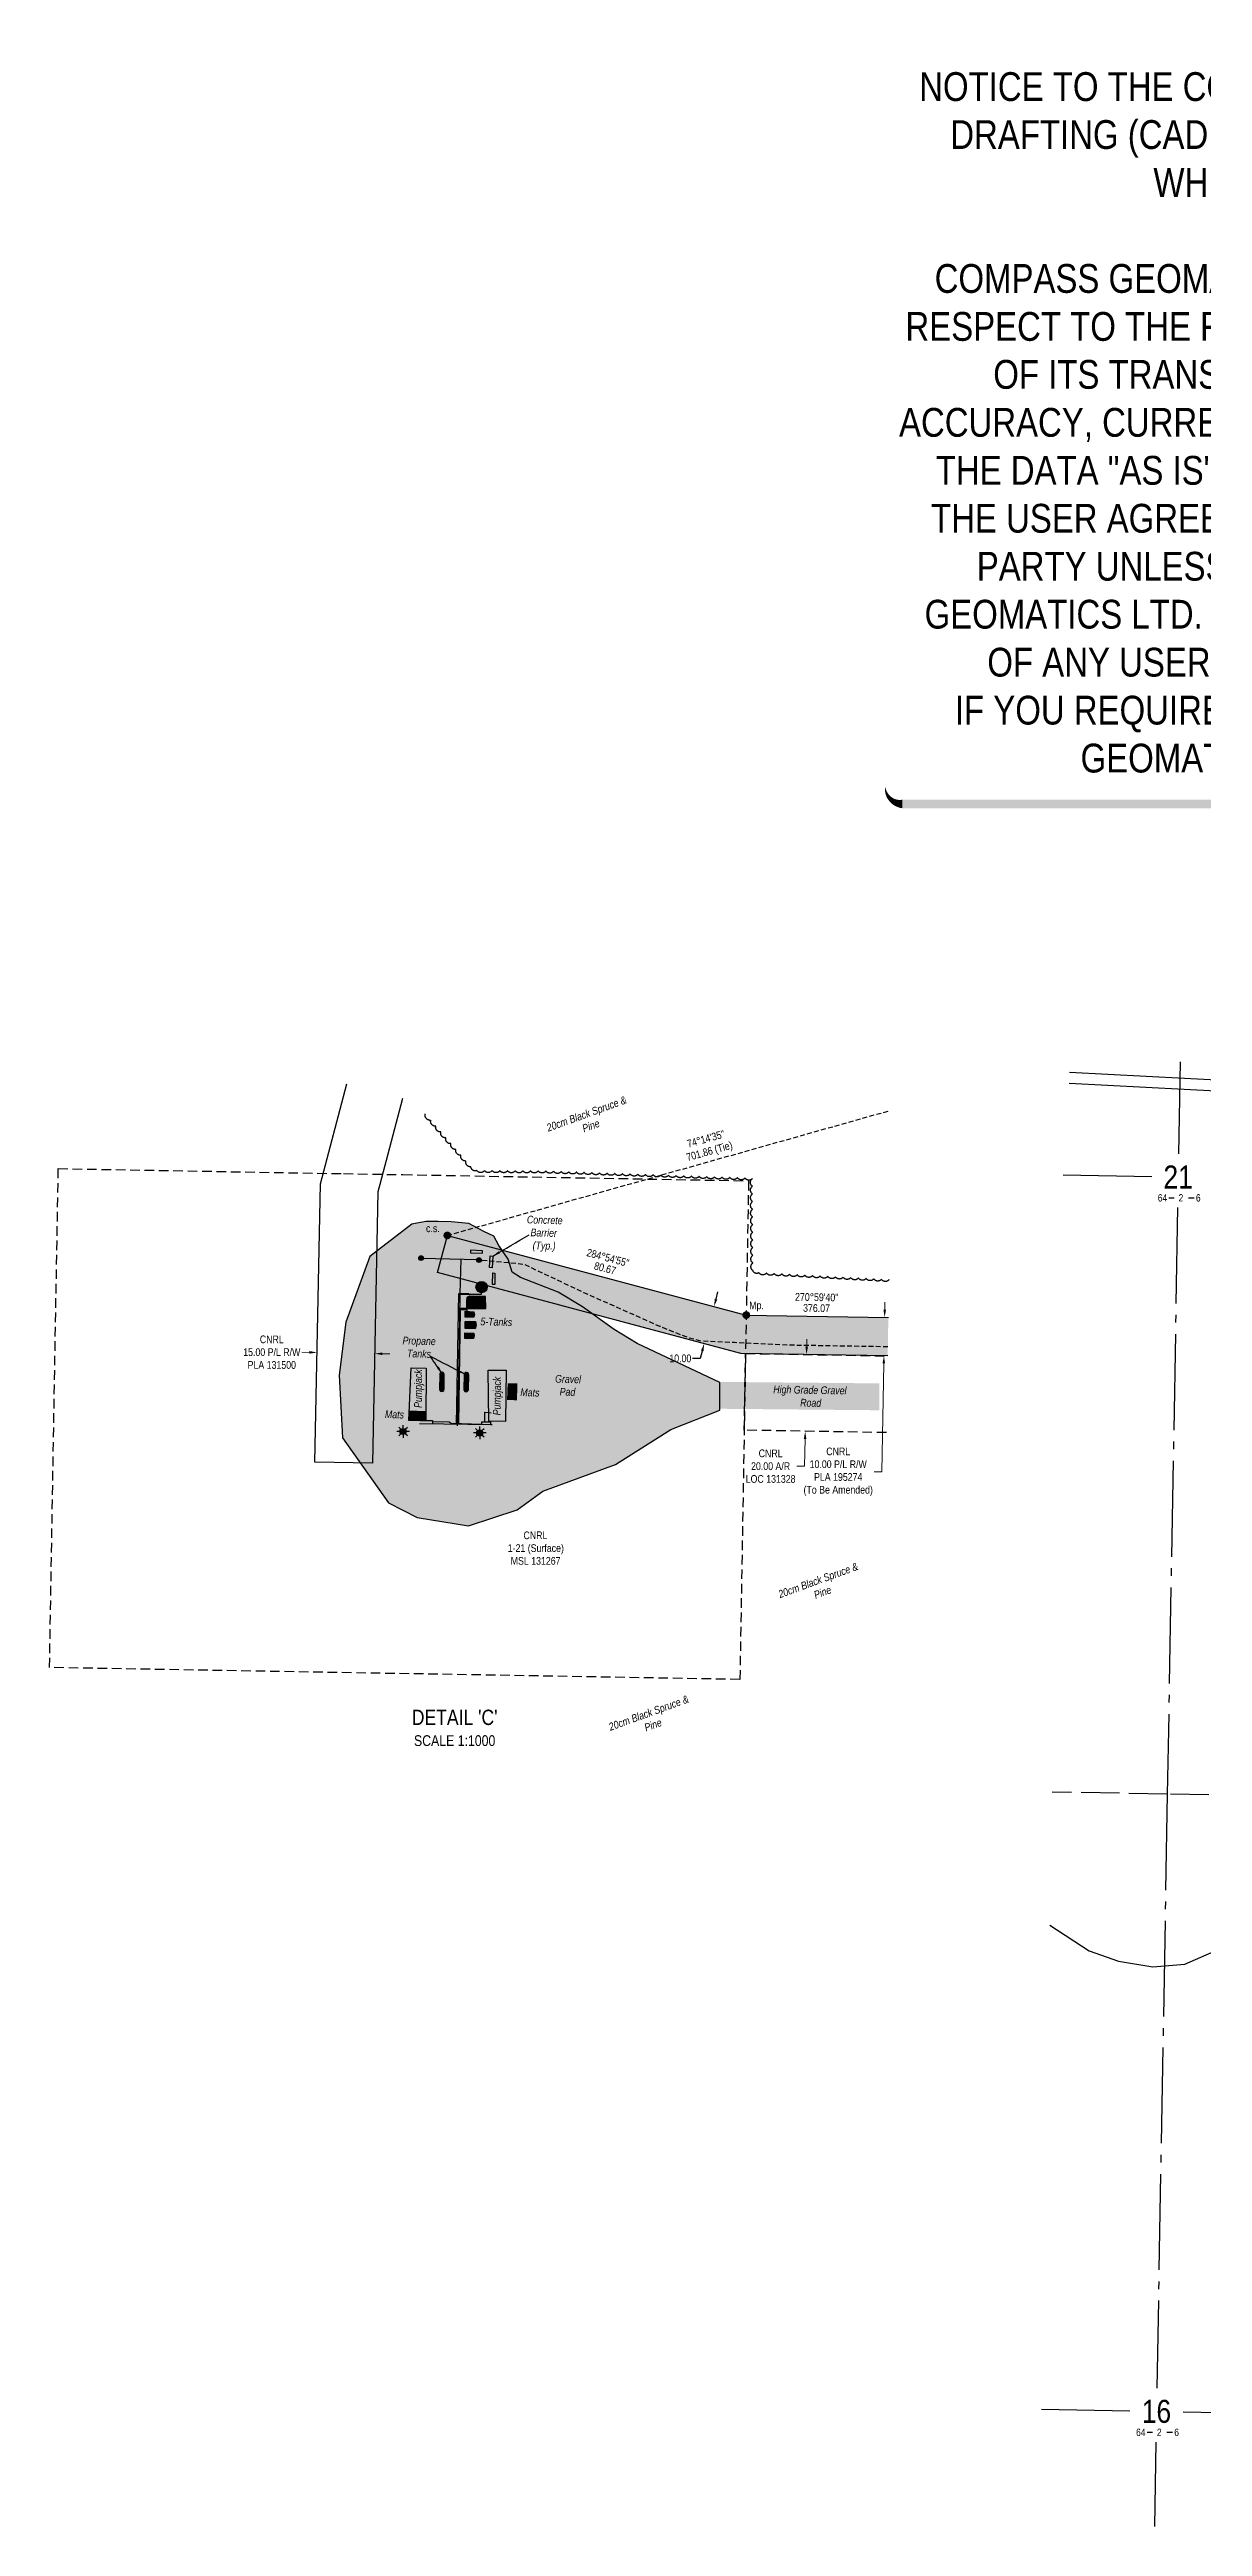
# Model space of a CAD drawing. Extents: x 418366 to 422431, y 6042110 to 6047162.
# Drawn here: x 418366 to 419869, y 6043935 to 6047162 of the extents above; entities that cross this region are included whole.
import ezdxf
from ezdxf.enums import TextEntityAlignment as Align

# ---------------------------------------------------------------- set-up
doc = ezdxf.new("R2010")
doc.units = 0
doc.header["$LTSCALE"] = 5
doc.header["$PDSIZE"] = 0.5
for name, pattern in [('0', [1, 1, 0]), ('foc-ACCESSROAD', [3.75, 2.5, -1.25]), ('foc-QUARTERLINE', [33, 25, -3, 2, -3]), ('foc-TIELINE', [1.875, 1.25, -0.625]), ('foc-UNSURVEYED', [12.5, 10, -2.5]), ('foc-WHEELTRACKS', [2, 0.4, -1.6]), ('UG_PIPE', [1.875, 1.25, -0.625])]:
    doc.linetypes.add(name, pattern=pattern)
doc.layers.get('Defpoints').update_dxf_attribs({"color": 9})
for name, color, linetype in [('10', 1, 'Continuous'), ('9', 3, 'Continuous'), ('AS-PIPE-UG', 44, 'UG_PIPE'), ('AS-ROADS', 254, 'Continuous'), ('AS-SYMBOL', 7, 'Continuous'), ('C-AR', 13, 'foc-ACCESSROAD'), ('C-RW', 13, 'Continuous'), ('C-WS', 13, 'foc-ACCESSROAD'), ('C-WS-S', 8, 'Continuous'), ('DETAIL-T', 7, 'Continuous'), ('L-BD', 7, 'Continuous'), ('L-MON', 1, 'Continuous'), ('L-MON-T', 1, 'Continuous'), ('L-QSEC', 8, 'foc-QUARTERLINE'), ('L-SECLBL', 7, 'Continuous'), ('L-TIE', 7, 'foc-TIELINE'), ('L-USEC', 7, 'foc-UNSURVEYED'), ('P-PROPOSED', 10, 'Continuous'), ('P-PROPOSED-H', 21, 'Continuous'), ('P-TXT', 4, 'Continuous'), ('T-BUSH', 110, '0'), ('T-BUSH-T', 110, 'Continuous'), ('T-WATER', 160, 'Continuous'), ('T-WATER-P3', 160, 'foc-WHEELTRACKS')]:
    doc.layers.add(name, color=color, linetype=linetype)
for name, color, linetype, true_color in [('AS-PIPE-AG', 7, 'Continuous', 0x7d00fa), ('AS-STRUCTURE-H', 7, 'Continuous', 0xa8a8a8), ('AS-STRUCTURE-T', 7, 'Continuous', 0x454545)]:
    doc.layers.add(name, color=color, linetype=linetype, true_color=true_color)
doc.layers.add('AS-STRUCTURE', color=7, linetype='Continuous', lineweight=30, true_color=0x595959)
for name, color, linetype, lineweight in [('C-AR-T', 13, 'Continuous', 9), ('C-RW-T', 13, 'Continuous', 9), ('T-TEXT', 48, 'Continuous', 18)]:
    doc.layers.add(name, color=color, linetype=linetype, lineweight=lineweight)
doc.layers.add('DISCLAIMER', color=7, linetype='Continuous', plot=False)
doc.styles.add('80', font='ARIALN.TTF', dxfattribs={"height": 10})
doc.styles.add('80CG', font='ARIALN.TTF', dxfattribs={"height": 10})
doc.styles.add('80L', font='ARIALN.TTF', dxfattribs={"height": 10})
doc.styles.add('80LS', font='ARIALNI.TTF', dxfattribs={"height": 10})
doc.styles.add('foc-LtypeFont', font='ARIALN.TTF', dxfattribs={"height": 7.35})
doc.styles.add('SIMPLEX', font='ARIALN.TTF')
doc.styles.get("Standard").update_dxf_attribs({"font": 'ARIALN.TTF'})
doc.linetypes.add('foc-TOPO-flowdirection-NOLINE', pattern='A,0,[">",foc-LtypeFont,S=0.3,R=0,X=0,Y=-0.945],-20,[">",foc-LtypeFont,S=0.3,R=0,X=0,Y=-0.945],0', length=20)
doc.dimstyles.new('Compass 5 000', dxfattribs={"dimscale": 5, "dimtxt": 9, "dimasz": 2, "dimexe": 0.2, "dimexo": 0.0625, "dimgap": 0.5, "dimtad": 0, "dimtih": 1, "dimtoh": 1, "dimzin": 0, "dimdsep": 46, "dimtxsty": '80CG', "dimcen": 0.1, "dimse1": 1, "dimse2": 1, "dimclrd": 256, "dimclrt": 256, "dimaunit": 1, "dimadec": 4, "dimazin": 0, "dimtfac": 0.06, "dimtofl": 0, "dimtmove": 0, "dimatfit": 1, "dimfxl": 0.2, "dimtolj": 1, "dimtzin": 0, "dimlwd": -1, "dimarcsym": 0})

# ---------------------------------------------------------------- blocks, each defined once
blk = doc.blocks.new('L-SECLBL')
at = {"layer": '9', "color": 7}
for p, q in [((-5.1, -27.8), (-12.3, -27.8)), ((20.7, -27.8), (13.5, -27.8))]:
    blk.add_line(p, q, dxfattribs=at)
at = {"layer": '10', "color": 2, "style": 'SIMPLEX'}
blk.add_attdef('SEC', text='', height=30, dxfattribs=at).set_placement((0, 0), align=Align.MIDDLE)
at = {"layer": '10', "color": 5, "style": '80L'}
blk.add_attdef('TWP', text='', height=9.5, dxfattribs=at).set_placement((-14.4, -27.4), align=Align.MIDDLE_RIGHT)
blk.add_attdef('RGE', text='', height=9.5, dxfattribs=at).set_placement((3.6, -27.4), align=Align.MIDDLE_CENTER)
blk.add_attdef('MER', text='', height=9.5, dxfattribs=at).set_placement((23.2, -27.4), align=Align.MIDDLE_LEFT)
blk = doc.blocks.new('RISER')
h = blk.add_hatch(color=255)
h.dxf.hatch_style = 1
edge = h.paths.add_edge_path()
edge.add_arc((0, 0), 0.7, 0, 360)
blk.add_hatch(color=13).paths.add_polyline_path([(0.58, -0.15), (-0.58, -0.15, 0.774597)])
at = {"color": 13}
blk.add_line((-0.58, -0.15), (0.58, -0.15), dxfattribs=at)
blk.add_circle((0, 0), 0.6, dxfattribs=at)
blk = doc.blocks.new('GAS')
h = blk.add_hatch(color=255)
h.dxf.hatch_style = 1
edge = h.paths.add_edge_path()
edge.add_arc((0, 0), 0.9, 0, 360)
for p, q in [((-0.81, 0), (-1.62, 0)), ((-0.57, 0.57), (-1.14, 1.14)), ((0, 0.81), (0, 1.62)), ((0.57, 0.57), (1.14, 1.14)), ((1.62, 0), (0.81, 0)), ((-0.57, -0.57), (-1.14, -1.14)), ((0, -0.81), (0, -1.62)), ((1.14, -1.14), (0.57, -0.57))]:
    blk.add_line(p, q)
blk.add_circle((0, 0), 0.8)
blk = doc.blocks.new('PLIA')
at = {"color": 255, "const_width": 1}
blk.add_lwpolyline([(-0.5, 0, 1), (0.5, 0, 1)], format="xyb", close=True, dxfattribs=at)
blk = doc.blocks.new('PLIAA')
blk.add_blockref('PLIA', (0, 0))
blk = doc.blocks.new('PLIB')
at = {"color": 1}
blk.add_circle((0, 0), 0.8, dxfattribs=at)
blk = doc.blocks.new('PLIBB')
blk.add_blockref('PLIB', (0, 0))
blk = doc.blocks.new('PLICC')
for name in ['PLIAA', 'PLIBB']:
    blk.add_blockref(name, (0, 0))
blk = doc.blocks.new('PLI')
blk.add_blockref('PLICC', (0, 0))
blk = doc.blocks.new('*D474')
at = {"layer": 'Defpoints', "color": 0, "transparency": 16777216}
for p in [(419211.1, 6045530.3), (419198.2, 6045482), (419219.6, 6045476.3)]:
    blk.add_point(p, dxfattribs=at)
at = {"layer": 'P-TXT', "transparency": 16777216}
for p, q in [((419235.1, 6045534.3), (419237.6, 6045543.9)), ((419214.5, 6045457), (419204.5, 6045457)), ((419217.1, 6045466.6), (419214.5, 6045457))]:
    blk.add_line(p, q, dxfattribs=at)
for points in [[(419233.5, 6045534.7), (419236.7, 6045533.8), (419232.5, 6045524.6)], [(419215.4, 6045467.1), (419218.7, 6045466.2), (419219.6, 6045476.3)]]:
    blk.add_solid(points, dxfattribs=at)
at = {"layer": 'P-TXT', "transparency": 16777216, "insert": (419188.5, 6045457), "char_height": 10, "attachment_point": 5, "style": '80CG'}
blk.add_mtext('\\A1;10.00', dxfattribs=at)
blk = doc.blocks.new('*D477')
at = {"layer": 'C-RW-T', "transparency": 16777216}
for p, q in [((418705.1, 6045464.9), (418695.1, 6045465.1)), ((418800, 6045463), (418810, 6045462.8))]:
    blk.add_line(p, q, dxfattribs=at)
for points in [[(418705.1, 6045466.6), (418705, 6045463.2), (418715.1, 6045464.7)], [(418800.1, 6045464.7), (418800, 6045461.4), (418790, 6045463.2)]]:
    blk.add_solid(points, dxfattribs=at)
at = {"layer": 'Defpoints', "color": 0, "transparency": 16777216}
for p in [(418715.4, 6045484.2), (418790.4, 6045482.7), (418715.1, 6045464.7)]:
    blk.add_point(p, dxfattribs=at)
at = {"layer": 'C-RW-T', "transparency": 16777216, "insert": (418656, 6045465.1), "char_height": 10, "attachment_point": 5, "style": '80CG'}
blk.add_mtext('\\A1;CNRL\\P15.00 P/L R/W^JPLA 131500', dxfattribs=at)
blk = doc.blocks.new('Disclaimer_Legal')
at = {"layer": 'DISCLAIMER', "color": 254, "flags": 128}
blk.add_lwpolyline([(-3613, -1105, 37.5, 37.5, 0), (4096, -1105, 37.5, 37.5, 0.414214), (4171, -1030, 37.5, 37.5, 0), (4171, 2079, 37.5, 0, 0.414214), (4096, 2154, 0, 0, 0), (-3613, 2154, 0, 0, 0.414214), (-3688, 2079, 0, 0, 0), (-3688, -1030, 0, 37.5, 0.414214)], format="xyseb", close=True, dxfattribs=at)
at = {"layer": 'DISCLAIMER', "color": 254, "insert": (242, 534), "char_height": 125, "width": 7717.57, "attachment_point": 5, "style": '80'}
blk.add_mtext('NOTICE TO THE CORPORATION, PERSON &/OR PERSONS REGARDING THIS COMPUTER AIDED DESIGN AND DRAFTING (CADD) FILES. ACCEPTANCE OF THE CADD DATA IS BASED ON THE FOLLOWING DISCLAIMER WHICH COVERS ALL CADD DATA RECIEVED FROM COMPASS GEOMATICS LTD.\\P{\\fArial Narrow|b1|i0|c0|p34;DISCLAIMER}\\PCOMPASS GEOMATICS LTD. MAKES NO REPRESENTATION OR WARRANTIES, EXPRESS OR IMPLIED, WITH RESPECT TO THE REUSE OF THE DATA PROVIDED HEREWITH, REGARDLESS OF ITS FORMAT OR THE MEANS OF ITS TRANSMISSION. THERE IS NO GUARANTEE OR REPRESENTATION TO THE USER AS TO THE ACCURACY, CURRENCY, SUITABILITY OR RELIABILITY OF THIS DATA FOR ANY PURPOSE. THE USER ACCEPTS THE DATA "AS IS", AND ASSUMES ALL RISKS ASSOCIATED WITH ITS USE. BY ACCEPTANCE OF THIS DATA, THE USER AGREES NOT TO TRANSMIT THIS DATA OR PROVIDE ACCESS OR ANY PART OF IT TO ANOTHER PARTY UNLESS THE USER SHALL INCLUDE WITH THE DATA A COPY OF THIS DISCLAIMER. COMPASS GEOMATICS LTD. ASSUMES NO RESPONSIBILITY FOR ACTUAL OR CONSEQUENTIAL DAMAGE AS A RESULT OF ANY USER\'S RELIANCE ON THIS DATA. THIS CADD FILE IS FOR ILLUSTRATION PURPOSES ONLY.\\PIF YOU REQUIRE MORE ACCURATE INFORMATION, PLEASE CONTACT DARCI ANGLEHART AT COMPASS GEOMATICS LTD. VIA EMAIL: darci.anglehart@compassgeomatics.ca OR CELL: 506-961-7292', dxfattribs=at)

msp = doc.modelspace()

# ---------------------------------------------------------------- hatches: boundary and pattern name
at = {"layer": 'AS-ROADS'}
h = msp.add_hatch(color=256, dxfattribs=at)
h.dxf.hatch_style = 1
h.paths.add_polyline_path([(418838.712, 6045632.002), (418783.868, 6045589.79), (418752.609, 6045504.04), (418743.886, 6045435.005), (418748.247, 6045353.615), (418808.156, 6045268.677), (418845.357, 6045249.718), (418912.465, 6045238.781), (418975.926, 6045259.927), (419009.48, 6045283.989), (419103.836, 6045319.007), (419176.05, 6045364.216), (419239.812, 6045389.766), (419239.812, 6045425.62), (419132.269, 6045476.445), (419102.424, 6045494.804), (419061.101, 6045524.179), (419029.42, 6045543.456), (418980.291, 6045562.275), (418969.272, 6045569.159), (418964.102, 6045586.236), (418952.164, 6045604.137), (418945.277, 6045616.07), (418932.421, 6045622.496), (418912.677, 6045632.593), (418889.72, 6045634.888), (418872.732, 6045635.347), (418857.049, 6045635.161), (418845.261, 6045633.348)])
at = {"layer": 'AS-STRUCTURE-H'}
h = msp.add_hatch(color=256, dxfattribs=at)
h.dxf.hatch_style = 1
h.paths.add_polyline_path([(418914.005, 6045537.949), (418911.917, 6045537.353), (418910.326, 6045535.713), (418909.779, 6045532.532), (418909.929, 6045521.995), (418934.913, 6045522.213), (418934.594, 6045537.847)])
h = msp.add_hatch(color=256, dxfattribs=at)
h.dxf.hatch_style = 1
edge = h.paths.add_edge_path()
edge.add_arc((418929.394, 6045549.944), 7.332, 0, 360)
h = msp.add_hatch(color=256, dxfattribs=at)
h.dxf.hatch_style = 1
h.paths.add_polyline_path([(418908.122, 6045518.358), (418919.562, 6045517.854), (418920.175, 6045514.378), (418919.361, 6045510.75), (418908.021, 6045510.952)])
h = msp.add_hatch(color=256, dxfattribs=at)
h.dxf.hatch_style = 1
h.paths.add_polyline_path([(418908.127, 6045505.27), (418921.501, 6045505.116), (418922.266, 6045500.396), (418921.141, 6045495.5), (418908.127, 6045496.065)])
h = msp.add_hatch(color=256, dxfattribs=at)
h.dxf.hatch_style = 1
h.paths.add_polyline_path([(418907.739, 6045490.48), (418919.179, 6045489.976), (418919.792, 6045486.5), (418918.978, 6045482.872), (418907.638, 6045483.074)])
h = msp.add_hatch(color=256, dxfattribs=at)
h.dxf.hatch_style = 1
edge = h.paths.add_edge_path()
edge.add_line((418880.476, 6045416.738), (418880.826, 6045435.951))
edge.add_arc((418877.826, 6045436.005), 3, -1.043383, 178.956617)
edge.add_line((418874.827, 6045436.06), (418874.477, 6045416.848))
edge.add_arc((418877.476, 6045416.793), 3, 178.956617, 358.956617)
h = msp.add_hatch(color=256, dxfattribs=at)
h.dxf.hatch_style = 1
edge = h.paths.add_edge_path()
edge.add_line((418912.32, 6045416.558), (418912.67, 6045435.77))
edge.add_arc((418909.671, 6045435.825), 3, -1.043383, 178.956617)
edge.add_line((418906.671, 6045435.88), (418906.321, 6045416.667))
edge.add_arc((418909.321, 6045416.613), 3, 178.956617, 358.956617)
at = {"layer": 'AS-STRUCTURE-H', "transparency": 33554610}
h = msp.add_hatch(color=35, dxfattribs=at)
h.dxf.hatch_style = 1
h.paths.add_polyline_path([(418963.44, 6045424.697), (418976.057, 6045424.404), (418975.685, 6045402.506), (418962.608, 6045402.811)])
h = msp.add_hatch(color=35, dxfattribs=at)
h.dxf.hatch_style = 1
h.paths.add_polyline_path([(418835.317, 6045388.8), (418856.788, 6045388.624), (418856.685, 6045376.144), (418834.753, 6045376.334)])
at = {"layer": 'P-PROPOSED-H'}
h = msp.add_hatch(color=256, dxfattribs=at)
h.dxf.hatch_style = 1
h.paths.add_polyline_path([(419458.801, 6045460.253), (419459.669, 6045510.222), (419274.399, 6045513.438), (418884.829, 6045617.203), (418871.966, 6045568.909), (419267.432, 6045463.574)])

# ---------------------------------------------------------------- linework, layer by layer
at = {"layer": 'AS-PIPE-AG', "flags": 128}
for points in [[(418925.539, 6045585.268), (418850.514, 6045587.348)], [(418902.458, 6045585.908), (418901.064, 6045541.504), (418900.972, 6045538.468), (418899.811, 6045454.716), (418897.699, 6045369.392)], [(418896.7, 6045371.091), (418899.963, 6045541.69), (418912.555, 6045541.67), (418913.56, 6045540.872), (418929.571, 6045540.809), (418929.571, 6045543.037)], [(418913.56, 6045540.872), (418912.89, 6045539.97), (418901.021, 6045540.075)], [(418901.713, 6045520.269), (418899.168, 6045371.482)], [(418899.595, 6045522.429), (418909.92, 6045522.575)], [(418910.491, 6045518.225), (418910.491, 6045520.176), (418900.781, 6045520.278)], [(418849.453, 6045376.245), (418865.673, 6045376.123), (418865.602, 6045371.581)], [(418865.654, 6045374.915), (418886.997, 6045374.429), (418889.885, 6045372.466), (418929.933, 6045371.2), (418929.739, 6045374.505), (418941.176, 6045374.35), (418941.176, 6045371.044), (418943.237, 6045371.044)], [(418933.59, 6045374.453), (418933.759, 6045386.873), (418941.75, 6045386.324)], [(418943.341, 6045370.357), (418848.717, 6045371.847)]]:
    msp.add_lwpolyline(points, dxfattribs=at)
at = {"layer": 'AS-PIPE-UG', "flags": 128}
msp.add_lwpolyline([(419459.007, 6045472.077), (419328.264, 6045474.223), (419258.959, 6045477.678), (419215.979, 6045479.498), (419199.749, 6045483.553), (419184.914, 6045489.368), (419161.724, 6045498.688), (419062.874, 6045542.633), (418985.134, 6045579.348), (418925.974, 6045585.153)], dxfattribs=at)
at = {"layer": 'AS-ROADS', "flags": 128}
msp.add_lwpolyline([(418838.712, 6045632.002), (418783.868, 6045589.79), (418752.609, 6045504.04), (418743.886, 6045435.005), (418748.247, 6045353.615), (418808.156, 6045268.677), (418845.357, 6045249.718), (418912.465, 6045238.781), (418975.926, 6045259.927), (419009.48, 6045283.989), (419103.836, 6045319.007), (419176.05, 6045364.216), (419239.812, 6045389.766), (419239.812, 6045425.62), (419132.269, 6045476.445), (419102.424, 6045494.804), (419061.101, 6045524.179), (419029.42, 6045543.456), (418980.291, 6045562.275), (418969.272, 6045569.159), (418964.102, 6045586.236), (418952.164, 6045604.137), (418945.277, 6045616.07), (418932.421, 6045622.496), (418912.677, 6045632.593), (418889.72, 6045634.888), (418872.732, 6045635.347), (418857.049, 6045635.161), (418845.261, 6045633.348)], close=True, dxfattribs=at)
at = {"layer": 'AS-ROADS', "const_width": 34.984, "flags": 128}
msp.add_lwpolyline([(419199.118, 6045409.289), (419447.928, 6045406.959)], dxfattribs=at)
at = {"layer": 'AS-STRUCTURE', "flags": 128}
for points in [[(418915.182, 6045597.947), (418915.069, 6045594.614), (418930.722, 6045593.961), (418930.849, 6045597.362)], [(418940.834, 6045590.426), (418943.99, 6045590.209), (418943.119, 6045575.199), (418939.855, 6045575.417)], [(418944.033, 6045568.326), (418946.832, 6045568.258), (418946.906, 6045553.117), (418943.641, 6045553.16)], [(418914.005, 6045537.949), (418911.917, 6045537.353), (418910.326, 6045535.713), (418909.779, 6045532.532), (418909.929, 6045521.995), (418934.913, 6045522.213), (418934.594, 6045537.847)], [(418908.122, 6045518.358), (418919.562, 6045517.854), (418920.175, 6045514.378), (418919.361, 6045510.75), (418908.021, 6045510.952)], [(418908.127, 6045505.27), (418921.501, 6045505.116), (418922.266, 6045500.396), (418921.141, 6045495.5), (418908.127, 6045496.065)], [(418907.739, 6045490.48), (418919.179, 6045489.976), (418919.792, 6045486.5), (418918.978, 6045482.872), (418907.638, 6045483.074)], [(418856.685, 6045376.144), (418834.753, 6045376.334), (418837.838, 6045444.555), (418857.246, 6045444.365)], [(418960.79, 6045374.998), (418938.859, 6045375.188), (418937.914, 6045441.74), (418961.352, 6045441.793)]]:
    msp.add_lwpolyline(points, close=True, dxfattribs=at)
at = {"layer": 'AS-STRUCTURE'}
for points in [[(418880.476, 6045416.738), (418880.826, 6045435.951, 1), (418874.827, 6045436.06), (418874.477, 6045416.848, 1)], [(418912.32, 6045416.558), (418912.67, 6045435.77, 1), (418906.671, 6045435.88), (418906.321, 6045416.667, 1)]]:
    msp.add_lwpolyline(points, format="xyb", close=True, dxfattribs=at)
msp.add_circle((418929.394, 6045549.944), 7.332, dxfattribs=at)
at = {"layer": 'C-AR'}
msp.add_lwpolyline([(419457.067, 6045360.323), (419271.784, 6045363.543), (419273.519, 6045463.478), (419458.802, 6045460.261)], dxfattribs=at)
at = {"layer": 'C-AR-T'}
for p, q in [((419353.218, 6045472.149), (419353.392, 6045482.143)), ((419351.131, 6045352.17), (419350.512, 6045316.611)), ((419350.512, 6045316.611), (419340.517, 6045316.611))]:
    msp.add_line(p, q, dxfattribs=at)
for points in [[(419351.552, 6045472.178), (419354.884, 6045472.12), (419353.044, 6045462.155)], [(419349.465, 6045352.199), (419352.797, 6045352.141), (419351.305, 6045362.164)]]:
    msp.add_solid(points, dxfattribs=at)
at = {"layer": 'C-RW'}
for points in [[(419695.641, 6045829.948), (419845.528, 6045822.155), (420214.421, 6045802.978)], [(418826.399, 6045795.713), (418796.673, 6045683.357), (418794.192, 6045673.979), (418787.23, 6045320.552), (418712.241, 6045322.026), (418719.389, 6045684.533), (418753.882, 6045814.899)], [(420211.967, 6045788.092), (419845.265, 6045807.156), (419695.378, 6045814.948)]]:
    msp.add_lwpolyline(points, dxfattribs=at)
at = {"layer": 'C-RW-T'}
for p, q in [((419454.981, 6045520.365), (419455.155, 6045530.359)), ((419453.763, 6045450.407), (419451.309, 6045309.357)), ((419451.309, 6045309.357), (419441.313, 6045309.357))]:
    msp.add_line(p, q, dxfattribs=at)
for points in [[(419453.315, 6045520.394), (419456.646, 6045520.336), (419454.807, 6045510.371)], [(419452.098, 6045450.436), (419455.429, 6045450.378), (419453.937, 6045460.401)]]:
    msp.add_solid(points, dxfattribs=at)
at = {"layer": 'C-WS'}
msp.add_lwpolyline([(419277.424, 6045688.343), (419266.144, 6045038.738), (418366.252, 6045054.34), (418377.678, 6045704.23), (418749.579, 6045697.698), (418826.861, 6045696.446), (419277.424, 6045688.343)], close=True, dxfattribs=at)
at = {"layer": 'L-QSEC'}
for p, q in [((419840.085, 6045843.533), (419837.976, 6045723.539)), ((419687.473, 6045696.219), (419802.918, 6045694.17)), ((419836.747, 6045653.582), (419823.318, 6044889.455)), ((419823.318, 6044889.455), (419809.718, 6044115.344)), ((419659.215, 6044088.004), (419774.66, 6044085.97)), ((419843.9, 6044084.75), (420613.465, 6044071.192)), ((419808.489, 6044045.387), (419806.557, 6043935.385))]:
    msp.add_line(p, q, dxfattribs=at)
at = {"layer": 'L-TIE'}
msp.add_line((418884.829, 6045617.203), (419459.669, 6045779.351), dxfattribs=at)
at = {"layer": 'L-USEC'}
for p, q in [((419823.318, 6044889.455), (419673.344, 6044892.108)), ((420627.45, 6044875.236), (419823.318, 6044889.455))]:
    msp.add_line(p, q, dxfattribs=at)
at = {"layer": 'P-PROPOSED', "flags": 128}
msp.add_lwpolyline([(419458.801, 6045460.253), (419267.432, 6045463.574), (418871.966, 6045568.909), (418884.829, 6045617.203), (419274.399, 6045513.438), (419459.669, 6045510.222)], dxfattribs=at)
at = {"layer": 'T-BUSH', "flags": 128}
msp.add_lwpolyline([(419460.635, 6045559.568, -0.52056705), (419450.654, 6045560.105, -0.52056705), (419440.673, 6045560.643, -0.52056705), (419430.692, 6045561.18, -0.52056705), (419420.711, 6045561.718, -0.52056705), (419410.73, 6045562.256, -0.52056705), (419400.749, 6045562.793, -0.52056705), (419390.768, 6045563.331, -0.52056705), (419380.787, 6045563.869, -0.52056705), (419370.806, 6045564.406, -0.52056705), (419360.825, 6045564.944, -0.52056705), (419350.844, 6045565.482, -0.52056705), (419340.863, 6045566.019, -0.52056705), (419330.882, 6045566.557, -0.52056705), (419320.901, 6045567.094, -0.52056705), (419310.92, 6045567.632, -0.52056705), (419300.939, 6045568.17, -0.52056705), (419290.958, 6045568.707, -0.52056705), (419283.189, 6045571.353, -0.52056705), (419283.131, 6045581.348, -0.52056705), (419283.074, 6045591.343, -0.52056705), (419283.016, 6045601.339, -0.52056705), (419282.959, 6045611.334, -0.52056705), (419282.901, 6045621.329, -0.52056705), (419282.844, 6045631.325, -0.52056705), (419282.786, 6045641.32, -0.52056705), (419282.729, 6045651.315, -0.52056705), (419282.671, 6045661.31, -0.52056705), (419282.614, 6045671.306, -0.52056705), (419282.556, 6045681.301, -0.52056705), (419282.499, 6045691.296, -0.52056705), (419272.965, 6045692.086, -0.52056705), (419262.975, 6045692.434, -0.52056705), (419252.986, 6045692.782, -0.52056705), (419242.996, 6045693.13, -0.52056705), (419233.007, 6045693.478, -0.52056705), (419223.018, 6045693.826, -0.52056705), (419213.028, 6045694.173, -0.52056705), (419203.039, 6045694.521, -0.52056705), (419193.049, 6045694.869, -0.52056705), (419183.06, 6045695.217, -0.52056705), (419173.071, 6045695.565, -0.52056705), (419163.081, 6045695.913, -0.52056705), (419153.092, 6045696.26, -0.52056705), (419143.102, 6045696.608, -0.52056705), (419133.113, 6045696.956, -0.52056705), (419123.124, 6045697.304, -0.52056705), (419113.134, 6045697.652, -0.52056705), (419103.145, 6045698, -0.52056705), (419093.155, 6045698.347, -0.52056705), (419083.166, 6045698.695, -0.52056705), (419073.177, 6045699.043, -0.52056705), (419063.187, 6045699.391, -0.52056705), (419053.198, 6045699.739, -0.52056705), (419043.208, 6045700.087, -0.52056705), (419033.219, 6045700.434, -0.52056705), (419023.23, 6045700.782, -0.52056705), (419013.24, 6045701.13, -0.52056705), (419003.246, 6045701.24, -0.52056705), (418993.251, 6045701.304, -0.52056705), (418983.255, 6045701.369, -0.52056705), (418973.26, 6045701.433, -0.52056705), (418963.265, 6045701.497, -0.52056705), (418953.27, 6045701.562, -0.52056705), (418943.274, 6045701.626, -0.52056705), (418933.279, 6045701.69, -0.52056705), (418923.284, 6045701.755, -0.52056705), (418915.507, 6045706.623, -0.52056705), (418908.975, 6045714.189, -0.52056705), (418902.444, 6045721.756, -0.52056705), (418895.912, 6045729.322, -0.52056705), (418889.381, 6045736.888, -0.52056705), (418882.849, 6045744.454, -0.52056705), (418876.318, 6045752.021, -0.52056705), (418869.786, 6045759.587, -0.52056705), (418863.254, 6045767.153, -0.52056705), (418856.034, 6045775.517, -0.52056705)], format="xyb", dxfattribs=at)
at = {"layer": 'T-WATER'}
msp.add_lwpolyline([(419670.294, 6044718.507), (419721.606, 6044685.183), (419759.554, 6044671.782), (419804.648, 6044664.228), (419846.33, 6044667.79), (419881.084, 6044683.219)], dxfattribs=at)
at = {"layer": 'T-WATER-P3', "linetype": 'foc-TOPO-flowdirection-NOLINE', "flags": 128}
msp.add_lwpolyline([(419670.294, 6044718.507), (419721.606, 6044685.183), (419759.554, 6044671.782), (419804.648, 6044664.228), (419846.33, 6044667.79), (419881.084, 6044683.219), (419918.385, 6044695.987), (419924.133, 6044695.655), (419959.715, 6044681.654), (419985.921, 6044657.151), (420026.897, 6044651.611), (420085.266, 6044604.837), (420117.986, 6044584.799), (420153.086, 6044568.804), (420237.363, 6044546.922), (420275.808, 6044533.612), (420318.939, 6044525.006), (420355.125, 6044508.702), (420393.592, 6044494.72), (420472.38, 6044477.693), (420482.331, 6044478.959), (420594.376, 6044516.518), (420624.329, 6044535.962), (420642.777, 6044538.829), (420665.173, 6044538.837), (420682.689, 6044550.036), (420690.427, 6044566.214), (420722.673, 6044586.083), (420747.69, 6044611.455), (420777.192, 6044624.113), (420859.111, 6044648.865), (420874.326, 6044649.89), (420902.489, 6044642.385), (420974.883, 6044609.101), (420994.903, 6044579.432), (421012.968, 6044545.64)], dxfattribs=at)

# ---------------------------------------------------------------- block references
at = {"layer": 'AS-SYMBOL', "xscale": 4.997728349999993, "yscale": 4.997728349999993, "zscale": 4.997728349999993}
for p in [(418850.574, 6045587.693), (418925.974, 6045585.153)]:
    msp.add_blockref('RISER', p, dxfattribs=at)
at = {"layer": 'C-WS-S', "color": 4, "xscale": 4.997728349999993, "yscale": 4.997728349999993, "zscale": 4.997728349999993}
for p in [(418827.204, 6045361.792), (418927.136, 6045360.044)]:
    msp.add_blockref('GAS', p, dxfattribs=at)
at = {"layer": 'L-MON'}
for name, p, xscale, yscale, zscale in [('Disclaimer_Legal', (420561.508, 6046510.641), 0.299863701, 0.299863701, 0.299863701), ('PLI', (418884.829, 6045617.203), 4.997728349999993, 4.997728349999993, 4.997728349999993), ('PLI', (419274.399, 6045513.438), 4.997728349999993, 4.997728349999993, 4.997728349999993)]:
    msp.add_blockref(name, p, dxfattribs=dict(at, xscale=xscale, yscale=yscale, zscale=zscale))
at = {"layer": 'L-SECLBL', "color": 4, "xscale": 0.999542999999998, "yscale": 0.999542999999998, "zscale": 0.999542999999998}
for p, values in [((419837.449, 6045693.557), {'SEC': '21', 'TWP': '64', 'RGE': '2', 'MER': '6'}), ((419809.192, 6044085.362), {'SEC': '16', 'TWP': '64', 'RGE': '2', 'MER': '6'})]:
    msp.add_blockref('L-SECLBL', p, dxfattribs=at).add_auto_attribs(values)

# ---------------------------------------------------------------- texts
at = {"layer": 'AS-STRUCTURE-T', "char_height": 10, "attachment_point": 1, "style": '80L'}
for s, insert, rotation in [('\\pi-9.4896;{\\fArial Narrow|b0|i1|c0|p34;Concrete\\P\\pi-4.3429;Barrier\\P\\pi-1.0516;(Typ.)}', (418998.238, 6045642.74), 358.403167), ('\\pi-7.1908;{\\fArial Narrow|b0|i1|c0|p34;5-Tanks}', (418935.268, 6045510.041), 358.403167), ('\\pi-8.1458;{\\fArial Narrow|b0|i1|c0|p34;Propane\\P\\pi-1.7849;Tanks}', (418834.716, 6045485.218), 358.403167), ('\\pi-12.088;{\\fArial Narrow|b0|i1|c0|p34;Pumpjack}', (418841.606, 6045404.666), 89.518416), ('\\pi-12.088;{\\fArial Narrow|b0|i1|c0|p34;Pumpjack}', (418944.361, 6045394.944), 89.518416)]:
    msp.add_mtext_dynamic_manual_height_columns(s, width=26.17776, gutter_width=50, heights=[0], dxfattribs=dict(at, insert=insert, rotation=rotation))
at = {"layer": 'C-AR-T', "insert": (419306.218, 6045316.611), "char_height": 9.99546, "attachment_point": 5, "style": '80CG'}
msp.add_mtext('\\A1;CNRL\\P20.00 A/R^JLOC 131328', dxfattribs=at)
at = {"layer": 'C-AR-T', "insert": (418962.881, 6045231.571), "char_height": 9.99546, "attachment_point": 1, "style": '80L'}
msp.add_mtext_dynamic_manual_height_columns('\\pi21.22;CNRL\\P\\pi0.68011;1-21 (Surface)\\P\\pi4.5426;MSL 131267', width=72.62387, gutter_width=50, heights=[0], dxfattribs=at)
at = {"layer": 'C-RW-T', "insert": (419394.319, 6045309.357), "char_height": 9.99546, "attachment_point": 5, "style": '80CG'}
msp.add_mtext('\\A1;CNRL\\P10.00 P/L R/W\\PPLA 195274\\P(To Be Amended)', dxfattribs=at)
at = {"layer": 'DETAIL-T', "color": 3, "insert": (418894.365, 6044975.661), "char_height": 19.98183, "width": 110.86318, "attachment_point": 5, "style": '80CG'}
msp.add_mtext("DETAIL 'C'\\P{\\H0.7x;SCALE 1:1000}", dxfattribs=at)
at = {"layer": 'L-BD'}
for s, rotation, p in [('284°54\'55"', 345.085107, (419094.11, 6045588.163)), ('80.67', 345.085107, (419090.444, 6045574.399)), ('270°59\'40"', 359.005514, (419366.307, 6045536.785)), ('376.07', 359.005514, (419366.06, 6045522.543))]:
    msp.add_text(s, height=9.9955, rotation=rotation, dxfattribs=at).set_placement(p, align=Align.MIDDLE_CENTER)
at = {"layer": 'L-BD', "insert": (419220.472, 6045747.888), "char_height": 9.99546, "width": 62.9773, "attachment_point": 2, "rotation": 15.7568, "style": '80L'}
msp.add_mtext("74°14'35'' 701.86 (Tie)", dxfattribs=at)
at = {"layer": 'L-MON-T'}
for s, p in [('c.s.', (418865.966, 6045626.52)), ('Mp.', (419287.855, 6045526.132))]:
    msp.add_text(s, height=9.9955, dxfattribs=at).set_placement(p, align=Align.MIDDLE_CENTER)
at = {"layer": 'T-BUSH-T', "char_height": 10, "width": 109.44516, "attachment_point": 2, "rotation": 20, "style": '80LS'}
for insert in [(419064.56, 6045780.405), (419366.511, 6045172.713), (419145.552, 6044999.938)]:
    msp.add_mtext('20cm Black Spruce &\\PPine', dxfattribs=dict(at, insert=insert))
at = {"layer": 'T-TEXT', "char_height": 10, "attachment_point": 1, "style": '80L'}
for s, width, insert, rotation in [('\\pi0.96405;{\\fArial Narrow|b0|i1|c0|p34;Mats}', 26.17776, (418979.241, 6045418.004), 358.403167), ('\\pi-3.4698;{\\fArial Narrow|b0|i1|c0|p34;Gravel \\P\\pi2.8945;Pad}', 26.17776, (419028.953, 6045435.462), 358.403167), ('\\pi25.159;{\\fArial Narrow|b0|i1|c0|p34;High Grade Gravel\\P\\pi57.356; Road}', 145.8367, (419284.619, 6045422.153), 359.00435), ('\\pi0.96405;{\\fArial Narrow|b0|i1|c0|p34;Mats}', 26.17776, (418802.693, 6045389.407), 358.403167)]:
    msp.add_mtext_dynamic_manual_height_columns(s, width=width, gutter_width=50, heights=[0], dxfattribs=dict(at, insert=insert, rotation=rotation))

# ---------------------------------------------------------------- dimensions: what is measured, and where the dimension line sits
at = {"layer": 'C-RW-T'}
dim = msp.add_aligned_dim(p1=(418790.424, 6045482.678), p2=(418715.438, 6045484.157), distance=19.451, text='CNRL\\P15.00 P/L R/W^JPLA 131500', dimstyle='Compass 5 000', dxfattribs=at)
dim.commit()
dim.dimension.update_dxf_attribs({"geometry": '*D477', "text_midpoint": (418655.972, 6045465.105)})
at = {"layer": 'P-TXT'}
dim = msp.add_linear_dim(base=(419219.627, 6045476.307), p1=(419211.101, 6045530.298), p2=(419198.238, 6045482.004), angle=255.085107, text='10.00', dimstyle='Compass 5 000', dxfattribs=at)
dim.commit()
dim.dimension.update_dxf_attribs({"geometry": '*D474', "text_midpoint": (419188.542, 6045456.981), "dimtype": 161})

# ---------------------------------------------------------------- leaders
at = {"layer": 'AS-STRUCTURE-T', "path_type": 1}
for points in [[(418943.99, 6045590.209), (418991.334, 6045617.785)], [(418878.059, 6045437.066), (418862.692, 6045459.66)], [(418907.378, 6045436.448), (418862.692, 6045459.66)]]:
    msp.add_leader(points, dimstyle='Compass 5 000', override={"dimgap": 0.5, "dimtad": 0}, dxfattribs=at)

doc.saveas('drawing.dxf')
